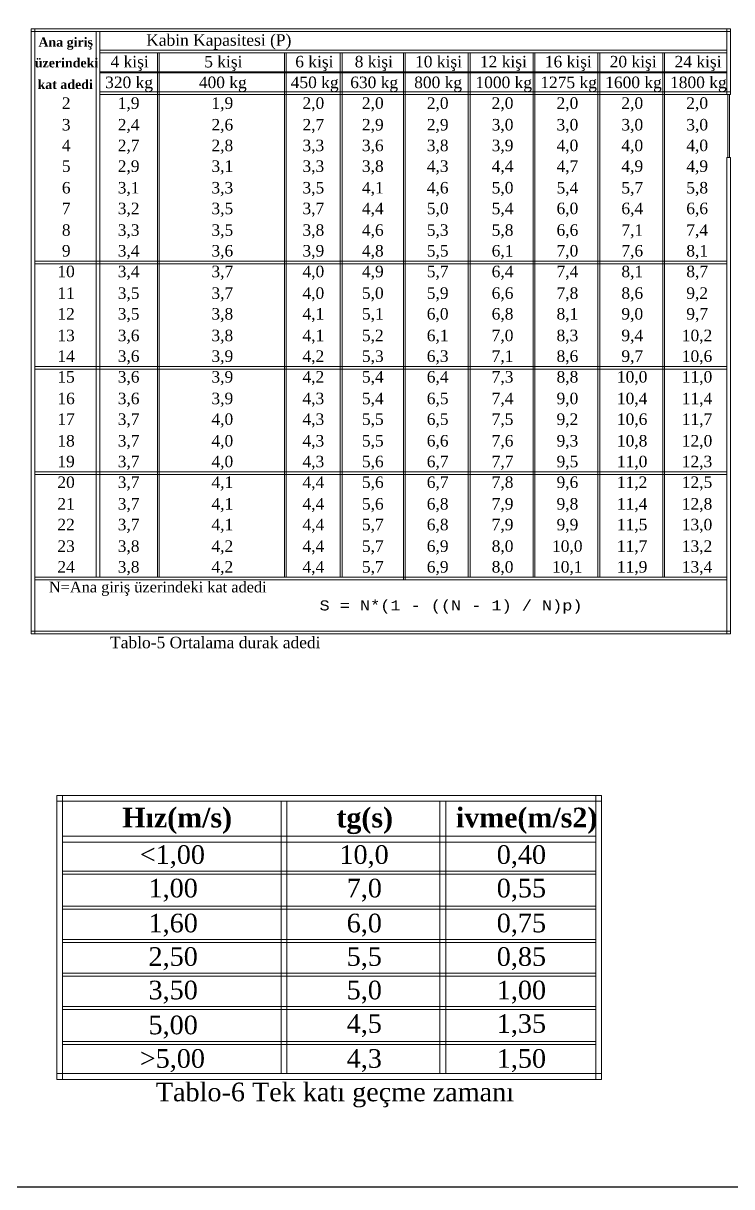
# Model space of a CAD drawing. Header units: millimetres. Extents: x 0 to 4572, y 0 to 3852.
# Drawn here: x 1164 to 2726, y 0 to 2567 of the extents above; entities that cross this region are included whole.
import ezdxf

# ---------------------------------------------------------------- set-up
doc = ezdxf.new("R2010")
doc.units = ezdxf.units.MM
doc.styles.add('WMF-Courier36', font='cour.ttf')
doc.styles.add('WMF-Times New Roman Tur0', font='timesbd.ttf')
doc.styles.add('WMF-Times New Roman Tur1', font='times.ttf')

msp = doc.modelspace()

# ---------------------------------------------------------------- linework, layer by layer
at = {"lineweight": 0}
msp.add_line((0, 0), (4572.3, 0), dxfattribs=at)
msp.add_lwpolyline([(4572.3, 3852.2), (0, 3852.2), (0, 0), (4572.3, 0)], close=True)
for points in [[(1182, 2554.7), (2723.6, 2554.7), (2723.6, 2548.8), (1182, 2548.8)], [(1182, 2554.7), (1182, 1219.7), (1189.9, 1219.7), (1189.9, 2554.7)], [(1325, 2548.8), (1325, 1344.8), (1333, 1344.8), (1333, 2548.8)], [(2715.7, 2554.7), (2715.7, 2409.7), (2723.6, 2409.7), (2723.6, 2554.7)], [(1333, 2507), (2715.7, 2507), (2715.7, 2501.1), (1333, 2501.1)], [(1460.1, 2501.1), (1460.1, 1344.8), (1464.1, 1344.8), (1464.1, 2501.1)], [(1740.2, 2501.1), (1740.2, 1344.8), (1744.2, 1344.8), (1744.2, 2501.1)], [(1863.4, 2501.1), (1863.4, 1344.8), (1867.4, 1344.8), (1867.4, 2501.1)], [(2145.5, 2501.1), (2145.5, 1344.8), (2149.5, 1344.8), (2149.5, 2501.1)], [(2288.6, 2501.1), (2288.6, 1344.8), (2292.5, 1344.8), (2292.5, 2501.1)], [(2431.6, 2501.1), (2431.6, 1344.8), (2435.6, 1344.8), (2435.6, 2501.1)], [(2574.6, 2501.1), (2574.6, 1344.8), (2578.6, 1344.8), (2578.6, 2501.1)], [(1333, 2459.4), (2715.7, 2459.4), (2715.7, 2457.4), (1333, 2457.4)], [(1333, 2415.6), (2723.6, 2415.6), (2723.6, 2409.7), (1333, 2409.7)], [(2717.7, 2409.7), (2717.7, 2270.6), (2721.6, 2270.6), (2721.6, 2409.7)], [(2715.7, 2270.6), (2715.7, 1219.7), (2723.6, 1219.7), (2723.6, 2270.6)], [(1189.9, 2042.2), (2715.7, 2042.2), (2715.7, 2036.2), (1189.9, 2036.2)], [(1189.9, 1809.7), (2715.7, 1809.7), (2715.7, 1803.8), (1189.9, 1803.8)], [(1189.9, 1577.3), (2715.7, 1577.3), (2715.7, 1571.3), (1189.9, 1571.3)], [(1189.9, 1344.8), (2715.7, 1344.8), (2715.7, 1338.9), (1189.9, 1338.9)], [(1182, 1225.6), (2723.6, 1225.6), (2723.6, 1219.7), (1182, 1219.7)], [(1238.2, 863.2), (2439.7, 863.2), (2439.7, 850.3), (1238.2, 850.3)], [(1238.2, 863.2), (1238.2, 236.7), (1251.1, 236.7), (1251.1, 863.2)], [(1732.9, 850.3), (1732.9, 249.6), (1745.8, 249.6), (1745.8, 850.3)], [(2083.1, 850.3), (2083.1, 249.6), (2096, 249.6), (2096, 850.3)], [(2426.9, 863.2), (2426.9, 236.7), (2439.7, 236.7), (2439.7, 863.2)], [(1251.1, 773.2), (2426.9, 773.2), (2426.9, 760.4), (1251.1, 760.4)], [(1251.1, 696.1), (2426.9, 696.1), (2426.9, 689.7), (1251.1, 689.7)], [(1251.1, 619), (2426.9, 619), (2426.9, 612.6), (1251.1, 612.6)], [(1251.1, 545.1), (2426.9, 545.1), (2426.9, 538.7), (1251.1, 538.7)], [(1251.1, 471.2), (2426.9, 471.2), (2426.9, 464.8), (1251.1, 464.8)], [(1251.1, 397.3), (2426.9, 397.3), (2426.9, 390.9), (1251.1, 390.9)], [(1251.1, 320.2), (2426.9, 320.2), (2426.9, 313.8), (1251.1, 313.8)], [(1238.2, 249.6), (2439.7, 249.6), (2439.7, 236.7), (1238.2, 236.7)]]:
    msp.add_lwpolyline(points, close=True, dxfattribs=at)
for points in [[(2006.4, 1338.9), (2006.4, 2501.1), (2002.5, 2501.1)], [(2002.5, 2501.1), (2002.5, 1338.9)]]:
    msp.add_lwpolyline(points, dxfattribs=at)

# ---------------------------------------------------------------- texts
for s, height, style, p in [('Kabin Kapasitesi (P)', 25.429, 'WMF-Times New Roman Tur1', (1435.5, 2517)), ('Ana giriş', 20.3, 'WMF-Times New Roman Tur0', (1197.9, 2515)), ('üzerindeki', 20.3, 'WMF-Times New Roman Tur0', (1189.9, 2469.3)), ('4 kişi', 25.43, 'WMF-Times New Roman Tur1', (1356.8, 2469.3)), ('5 kişi', 25.43, 'WMF-Times New Roman Tur1', (1563.4, 2469.3)), ('6 kişi', 25.43, 'WMF-Times New Roman Tur1', (1764.1, 2469.3)), ('8 kişi', 25.43, 'WMF-Times New Roman Tur1', (1895.2, 2469.3)), ('10 kişi', 25.43, 'WMF-Times New Roman Tur1', (2028.3, 2469.3)), ('12 kişi', 25.43, 'WMF-Times New Roman Tur1', (2171.3, 2469.3)), ('16 kişi', 25.43, 'WMF-Times New Roman Tur1', (2314.4, 2469.3)), ('20 kişi', 25.43, 'WMF-Times New Roman Tur1', (2457.4, 2469.3)), ('24 kişi', 25.43, 'WMF-Times New Roman Tur1', (2600.5, 2469.3)), ('kat adedi', 20.3, 'WMF-Times New Roman Tur0', (1195.9, 2421.6)), ('320 kg', 25.43, 'WMF-Times New Roman Tur1', (1344.9, 2423.6)), ('400 kg', 25.43, 'WMF-Times New Roman Tur1', (1551.5, 2423.6)), ('450 kg', 25.43, 'WMF-Times New Roman Tur1', (1754.1, 2423.6)), ('630 kg', 25.43, 'WMF-Times New Roman Tur1', (1885.3, 2423.6)), ('800 kg', 25.43, 'WMF-Times New Roman Tur1', (2026.3, 2423.6)), ('1000 kg', 25.43, 'WMF-Times New Roman Tur1', (2161.4, 2423.6)), ('1275 kg', 25.43, 'WMF-Times New Roman Tur1', (2304.4, 2423.6)), ('1600 kg', 25.43, 'WMF-Times New Roman Tur1', (2447.5, 2423.6)), ('1800 kg', 25.43, 'WMF-Times New Roman Tur1', (2590.5, 2423.6)), ('2', 25.4, 'WMF-Times New Roman Tur1', (1249.5, 2377.9)), ('1,9', 25.43, 'WMF-Times New Roman Tur1', (1372.7, 2377.9)), ('1,9', 25.43, 'WMF-Times New Roman Tur1', (1579.3, 2377.9)), ('2,0', 25.43, 'WMF-Times New Roman Tur1', (1780, 2377.9)), ('2,0', 25.43, 'WMF-Times New Roman Tur1', (1911.1, 2377.9)), ('2,0', 25.43, 'WMF-Times New Roman Tur1', (2054.1, 2377.9)), ('2,0', 25.43, 'WMF-Times New Roman Tur1', (2197.2, 2377.9)), ('2,0', 25.43, 'WMF-Times New Roman Tur1', (2340.2, 2377.9)), ('2,0', 25.43, 'WMF-Times New Roman Tur1', (2483.2, 2377.9)), ('2,0', 25.43, 'WMF-Times New Roman Tur1', (2626.3, 2377.9)), ('3', 25.4, 'WMF-Times New Roman Tur1', (1249.5, 2330.2)), ('2,4', 25.43, 'WMF-Times New Roman Tur1', (1372.7, 2330.2)), ('2,6', 25.43, 'WMF-Times New Roman Tur1', (1579.3, 2330.2)), ('2,7', 25.43, 'WMF-Times New Roman Tur1', (1780, 2330.2)), ('2,9', 25.43, 'WMF-Times New Roman Tur1', (1911.1, 2330.2)), ('2,9', 25.43, 'WMF-Times New Roman Tur1', (2054.1, 2330.2)), ('3,0', 25.43, 'WMF-Times New Roman Tur1', (2197.2, 2330.2)), ('3,0', 25.43, 'WMF-Times New Roman Tur1', (2340.2, 2330.2)), ('3,0', 25.43, 'WMF-Times New Roman Tur1', (2483.2, 2330.2)), ('3,0', 25.43, 'WMF-Times New Roman Tur1', (2626.3, 2330.2)), ('4', 25.4, 'WMF-Times New Roman Tur1', (1249.5, 2284.5)), ('2,7', 25.43, 'WMF-Times New Roman Tur1', (1372.7, 2284.5)), ('2,8', 25.43, 'WMF-Times New Roman Tur1', (1579.3, 2284.5)), ('3,3', 25.43, 'WMF-Times New Roman Tur1', (1780, 2284.5)), ('3,6', 25.43, 'WMF-Times New Roman Tur1', (1911.1, 2284.5)), ('3,8', 25.43, 'WMF-Times New Roman Tur1', (2054.1, 2284.5)), ('3,9', 25.43, 'WMF-Times New Roman Tur1', (2197.2, 2284.5)), ('4,0', 25.43, 'WMF-Times New Roman Tur1', (2340.2, 2284.5)), ('4,0', 25.43, 'WMF-Times New Roman Tur1', (2483.2, 2284.5)), ('4,0', 25.43, 'WMF-Times New Roman Tur1', (2626.3, 2284.5)), ('5', 25.4, 'WMF-Times New Roman Tur1', (1249.5, 2238.8)), ('2,9', 25.43, 'WMF-Times New Roman Tur1', (1372.7, 2238.8)), ('3,1', 25.43, 'WMF-Times New Roman Tur1', (1579.3, 2238.8)), ('3,3', 25.43, 'WMF-Times New Roman Tur1', (1780, 2238.8)), ('3,8', 25.43, 'WMF-Times New Roman Tur1', (1911.1, 2238.8)), ('4,3', 25.43, 'WMF-Times New Roman Tur1', (2054.1, 2238.8)), ('4,4', 25.43, 'WMF-Times New Roman Tur1', (2197.2, 2238.8)), ('4,7', 25.43, 'WMF-Times New Roman Tur1', (2340.2, 2238.8)), ('4,9', 25.43, 'WMF-Times New Roman Tur1', (2483.2, 2238.8)), ('4,9', 25.43, 'WMF-Times New Roman Tur1', (2626.3, 2238.8)), ('6', 25.4, 'WMF-Times New Roman Tur1', (1249.5, 2191.2)), ('3,1', 25.43, 'WMF-Times New Roman Tur1', (1372.7, 2191.2)), ('3,3', 25.43, 'WMF-Times New Roman Tur1', (1579.3, 2191.2)), ('3,5', 25.43, 'WMF-Times New Roman Tur1', (1780, 2191.2)), ('4,1', 25.43, 'WMF-Times New Roman Tur1', (1911.1, 2191.2)), ('4,6', 25.43, 'WMF-Times New Roman Tur1', (2054.1, 2191.2)), ('5,0', 25.43, 'WMF-Times New Roman Tur1', (2197.2, 2191.2)), ('5,4', 25.43, 'WMF-Times New Roman Tur1', (2340.2, 2191.2)), ('5,7', 25.43, 'WMF-Times New Roman Tur1', (2483.2, 2191.2)), ('5,8', 25.43, 'WMF-Times New Roman Tur1', (2626.3, 2191.2)), ('7', 25.4, 'WMF-Times New Roman Tur1', (1249.5, 2145.5)), ('3,2', 25.43, 'WMF-Times New Roman Tur1', (1372.7, 2145.5)), ('3,5', 25.43, 'WMF-Times New Roman Tur1', (1579.3, 2145.5)), ('3,7', 25.43, 'WMF-Times New Roman Tur1', (1780, 2145.5)), ('4,4', 25.43, 'WMF-Times New Roman Tur1', (1911.1, 2145.5)), ('5,0', 25.43, 'WMF-Times New Roman Tur1', (2054.1, 2145.5)), ('5,4', 25.43, 'WMF-Times New Roman Tur1', (2197.2, 2145.5)), ('6,0', 25.43, 'WMF-Times New Roman Tur1', (2340.2, 2145.5)), ('6,4', 25.43, 'WMF-Times New Roman Tur1', (2483.2, 2145.5)), ('6,6', 25.43, 'WMF-Times New Roman Tur1', (2626.3, 2145.5)), ('8', 25.4, 'WMF-Times New Roman Tur1', (1249.5, 2097.8)), ('3,3', 25.43, 'WMF-Times New Roman Tur1', (1372.7, 2097.8)), ('3,5', 25.43, 'WMF-Times New Roman Tur1', (1579.3, 2097.8)), ('3,8', 25.43, 'WMF-Times New Roman Tur1', (1780, 2097.8)), ('4,6', 25.43, 'WMF-Times New Roman Tur1', (1911.1, 2097.8)), ('5,3', 25.43, 'WMF-Times New Roman Tur1', (2054.1, 2097.8)), ('5,8', 25.43, 'WMF-Times New Roman Tur1', (2197.2, 2097.8)), ('6,6', 25.43, 'WMF-Times New Roman Tur1', (2340.2, 2097.8)), ('7,1', 25.43, 'WMF-Times New Roman Tur1', (2483.2, 2097.8)), ('7,4', 25.43, 'WMF-Times New Roman Tur1', (2626.3, 2097.8)), ('9', 25.4, 'WMF-Times New Roman Tur1', (1249.5, 2052.1)), ('3,4', 25.43, 'WMF-Times New Roman Tur1', (1372.7, 2052.1)), ('3,6', 25.43, 'WMF-Times New Roman Tur1', (1579.3, 2052.1)), ('3,9', 25.43, 'WMF-Times New Roman Tur1', (1780, 2052.1)), ('4,8', 25.43, 'WMF-Times New Roman Tur1', (1911.1, 2052.1)), ('5,5', 25.43, 'WMF-Times New Roman Tur1', (2054.1, 2052.1)), ('6,1', 25.43, 'WMF-Times New Roman Tur1', (2197.2, 2052.1)), ('7,0', 25.43, 'WMF-Times New Roman Tur1', (2340.2, 2052.1)), ('7,6', 25.43, 'WMF-Times New Roman Tur1', (2483.2, 2052.1)), ('8,1', 25.43, 'WMF-Times New Roman Tur1', (2626.3, 2052.1)), ('10', 25.43, 'WMF-Times New Roman Tur1', (1239.6, 2006.4)), ('3,4', 25.43, 'WMF-Times New Roman Tur1', (1372.7, 2006.4)), ('3,7', 25.43, 'WMF-Times New Roman Tur1', (1579.3, 2006.4)), ('4,0', 25.43, 'WMF-Times New Roman Tur1', (1780, 2006.4)), ('4,9', 25.43, 'WMF-Times New Roman Tur1', (1911.1, 2006.4)), ('5,7', 25.43, 'WMF-Times New Roman Tur1', (2054.1, 2006.4)), ('6,4', 25.43, 'WMF-Times New Roman Tur1', (2197.2, 2006.4)), ('7,4', 25.43, 'WMF-Times New Roman Tur1', (2340.2, 2006.4)), ('8,1', 25.43, 'WMF-Times New Roman Tur1', (2483.2, 2006.4)), ('8,7', 25.43, 'WMF-Times New Roman Tur1', (2626.3, 2006.4)), ('11', 25.43, 'WMF-Times New Roman Tur1', (1239.6, 1958.7)), ('3,5', 25.43, 'WMF-Times New Roman Tur1', (1372.7, 1958.7)), ('3,7', 25.43, 'WMF-Times New Roman Tur1', (1579.3, 1958.7)), ('4,0', 25.43, 'WMF-Times New Roman Tur1', (1780, 1958.7)), ('5,0', 25.43, 'WMF-Times New Roman Tur1', (1911.1, 1958.7)), ('5,9', 25.43, 'WMF-Times New Roman Tur1', (2054.1, 1958.7)), ('6,6', 25.43, 'WMF-Times New Roman Tur1', (2197.2, 1958.7)), ('7,8', 25.43, 'WMF-Times New Roman Tur1', (2340.2, 1958.7)), ('8,6', 25.43, 'WMF-Times New Roman Tur1', (2483.2, 1958.7)), ('9,2', 25.43, 'WMF-Times New Roman Tur1', (2626.3, 1958.7)), ('12', 25.43, 'WMF-Times New Roman Tur1', (1239.6, 1913)), ('3,5', 25.43, 'WMF-Times New Roman Tur1', (1372.7, 1913)), ('3,8', 25.43, 'WMF-Times New Roman Tur1', (1579.3, 1913)), ('4,1', 25.43, 'WMF-Times New Roman Tur1', (1780, 1913)), ('5,1', 25.43, 'WMF-Times New Roman Tur1', (1911.1, 1913)), ('6,0', 25.43, 'WMF-Times New Roman Tur1', (2054.1, 1913)), ('6,8', 25.43, 'WMF-Times New Roman Tur1', (2197.2, 1913)), ('8,1', 25.43, 'WMF-Times New Roman Tur1', (2340.2, 1913)), ('9,0', 25.43, 'WMF-Times New Roman Tur1', (2483.2, 1913)), ('9,7', 25.43, 'WMF-Times New Roman Tur1', (2626.3, 1913)), ('13', 25.43, 'WMF-Times New Roman Tur1', (1239.6, 1865.3)), ('3,6', 25.43, 'WMF-Times New Roman Tur1', (1372.7, 1865.3)), ('3,8', 25.43, 'WMF-Times New Roman Tur1', (1579.3, 1865.3)), ('4,1', 25.43, 'WMF-Times New Roman Tur1', (1780, 1865.3)), ('5,2', 25.43, 'WMF-Times New Roman Tur1', (1911.1, 1865.3)), ('6,1', 25.43, 'WMF-Times New Roman Tur1', (2054.1, 1865.3)), ('7,0', 25.43, 'WMF-Times New Roman Tur1', (2197.2, 1865.3)), ('8,3', 25.43, 'WMF-Times New Roman Tur1', (2340.2, 1865.3)), ('9,4', 25.43, 'WMF-Times New Roman Tur1', (2483.2, 1865.3)), ('10,2', 25.43, 'WMF-Times New Roman Tur1', (2616.4, 1865.3)), ('14', 25.43, 'WMF-Times New Roman Tur1', (1239.6, 1819.7)), ('3,6', 25.43, 'WMF-Times New Roman Tur1', (1372.7, 1819.7)), ('3,9', 25.43, 'WMF-Times New Roman Tur1', (1579.3, 1819.7)), ('4,2', 25.43, 'WMF-Times New Roman Tur1', (1780, 1819.7)), ('5,3', 25.43, 'WMF-Times New Roman Tur1', (1911.1, 1819.7)), ('6,3', 25.43, 'WMF-Times New Roman Tur1', (2054.1, 1819.7)), ('7,1', 25.43, 'WMF-Times New Roman Tur1', (2197.2, 1819.7)), ('8,6', 25.43, 'WMF-Times New Roman Tur1', (2340.2, 1819.7)), ('9,7', 25.43, 'WMF-Times New Roman Tur1', (2483.2, 1819.7)), ('10,6', 25.43, 'WMF-Times New Roman Tur1', (2616.4, 1819.7)), ('15', 25.43, 'WMF-Times New Roman Tur1', (1239.6, 1774)), ('3,6', 25.43, 'WMF-Times New Roman Tur1', (1372.7, 1774)), ('3,9', 25.43, 'WMF-Times New Roman Tur1', (1579.3, 1774)), ('4,2', 25.43, 'WMF-Times New Roman Tur1', (1780, 1774)), ('5,4', 25.43, 'WMF-Times New Roman Tur1', (1911.1, 1774)), ('6,4', 25.43, 'WMF-Times New Roman Tur1', (2054.1, 1774)), ('7,3', 25.43, 'WMF-Times New Roman Tur1', (2197.2, 1774)), ('8,8', 25.43, 'WMF-Times New Roman Tur1', (2340.2, 1774)), ('10,0', 25.43, 'WMF-Times New Roman Tur1', (2473.3, 1774)), ('11,0', 25.43, 'WMF-Times New Roman Tur1', (2616.4, 1774)), ('16', 25.43, 'WMF-Times New Roman Tur1', (1239.6, 1726.3)), ('3,6', 25.43, 'WMF-Times New Roman Tur1', (1372.7, 1726.3)), ('3,9', 25.43, 'WMF-Times New Roman Tur1', (1579.3, 1726.3)), ('4,3', 25.43, 'WMF-Times New Roman Tur1', (1780, 1726.3)), ('5,4', 25.43, 'WMF-Times New Roman Tur1', (1911.1, 1726.3)), ('6,5', 25.43, 'WMF-Times New Roman Tur1', (2054.1, 1726.3)), ('7,4', 25.43, 'WMF-Times New Roman Tur1', (2197.2, 1726.3)), ('9,0', 25.43, 'WMF-Times New Roman Tur1', (2340.2, 1726.3)), ('10,4', 25.43, 'WMF-Times New Roman Tur1', (2473.3, 1726.3)), ('11,4', 25.43, 'WMF-Times New Roman Tur1', (2616.4, 1726.3)), ('17', 25.43, 'WMF-Times New Roman Tur1', (1239.6, 1680.6)), ('3,7', 25.43, 'WMF-Times New Roman Tur1', (1372.7, 1680.6)), ('4,0', 25.43, 'WMF-Times New Roman Tur1', (1579.3, 1680.6)), ('4,3', 25.43, 'WMF-Times New Roman Tur1', (1780, 1680.6)), ('5,5', 25.43, 'WMF-Times New Roman Tur1', (1911.1, 1680.6)), ('6,5', 25.43, 'WMF-Times New Roman Tur1', (2054.1, 1680.6)), ('7,5', 25.43, 'WMF-Times New Roman Tur1', (2197.2, 1680.6)), ('9,2', 25.43, 'WMF-Times New Roman Tur1', (2340.2, 1680.6)), ('10,6', 25.43, 'WMF-Times New Roman Tur1', (2473.3, 1680.6)), ('11,7', 25.43, 'WMF-Times New Roman Tur1', (2616.4, 1680.6)), ('18', 25.43, 'WMF-Times New Roman Tur1', (1239.6, 1632.9)), ('3,7', 25.43, 'WMF-Times New Roman Tur1', (1372.7, 1632.9)), ('4,0', 25.43, 'WMF-Times New Roman Tur1', (1579.3, 1632.9)), ('4,3', 25.43, 'WMF-Times New Roman Tur1', (1780, 1632.9)), ('5,5', 25.43, 'WMF-Times New Roman Tur1', (1911.1, 1632.9)), ('6,6', 25.43, 'WMF-Times New Roman Tur1', (2054.1, 1632.9)), ('7,6', 25.43, 'WMF-Times New Roman Tur1', (2197.2, 1632.9)), ('9,3', 25.43, 'WMF-Times New Roman Tur1', (2340.2, 1632.9)), ('10,8', 25.43, 'WMF-Times New Roman Tur1', (2473.3, 1632.9)), ('12,0', 25.43, 'WMF-Times New Roman Tur1', (2616.4, 1632.9)), ('19', 25.43, 'WMF-Times New Roman Tur1', (1239.6, 1587.2)), ('3,7', 25.43, 'WMF-Times New Roman Tur1', (1372.7, 1587.2)), ('4,0', 25.43, 'WMF-Times New Roman Tur1', (1579.3, 1587.2)), ('4,3', 25.43, 'WMF-Times New Roman Tur1', (1780, 1587.2)), ('5,6', 25.43, 'WMF-Times New Roman Tur1', (1911.1, 1587.2)), ('6,7', 25.43, 'WMF-Times New Roman Tur1', (2054.1, 1587.2)), ('7,7', 25.43, 'WMF-Times New Roman Tur1', (2197.2, 1587.2)), ('9,5', 25.43, 'WMF-Times New Roman Tur1', (2340.2, 1587.2)), ('11,0', 25.43, 'WMF-Times New Roman Tur1', (2473.3, 1587.2)), ('12,3', 25.43, 'WMF-Times New Roman Tur1', (2616.4, 1587.2)), ('20', 25.43, 'WMF-Times New Roman Tur1', (1239.6, 1541.5)), ('3,7', 25.43, 'WMF-Times New Roman Tur1', (1372.7, 1541.5)), ('4,1', 25.43, 'WMF-Times New Roman Tur1', (1579.3, 1541.5)), ('4,4', 25.43, 'WMF-Times New Roman Tur1', (1780, 1541.5)), ('5,6', 25.43, 'WMF-Times New Roman Tur1', (1911.1, 1541.5)), ('6,7', 25.43, 'WMF-Times New Roman Tur1', (2054.1, 1541.5)), ('7,8', 25.43, 'WMF-Times New Roman Tur1', (2197.2, 1541.5)), ('9,6', 25.43, 'WMF-Times New Roman Tur1', (2340.2, 1541.5)), ('11,2', 25.43, 'WMF-Times New Roman Tur1', (2473.3, 1541.5)), ('12,5', 25.43, 'WMF-Times New Roman Tur1', (2616.4, 1541.5)), ('21', 25.43, 'WMF-Times New Roman Tur1', (1239.6, 1493.8)), ('3,7', 25.43, 'WMF-Times New Roman Tur1', (1372.7, 1493.8)), ('4,1', 25.43, 'WMF-Times New Roman Tur1', (1579.3, 1493.8)), ('4,4', 25.43, 'WMF-Times New Roman Tur1', (1780, 1493.8)), ('5,6', 25.43, 'WMF-Times New Roman Tur1', (1911.1, 1493.8)), ('6,8', 25.43, 'WMF-Times New Roman Tur1', (2054.1, 1493.8)), ('7,9', 25.43, 'WMF-Times New Roman Tur1', (2197.2, 1493.8)), ('9,8', 25.43, 'WMF-Times New Roman Tur1', (2340.2, 1493.8)), ('11,4', 25.43, 'WMF-Times New Roman Tur1', (2473.3, 1493.8)), ('12,8', 25.43, 'WMF-Times New Roman Tur1', (2616.4, 1493.8)), ('22', 25.43, 'WMF-Times New Roman Tur1', (1239.6, 1448.1)), ('3,7', 25.43, 'WMF-Times New Roman Tur1', (1372.7, 1448.1)), ('4,1', 25.43, 'WMF-Times New Roman Tur1', (1579.3, 1448.1)), ('4,4', 25.43, 'WMF-Times New Roman Tur1', (1780, 1448.1)), ('5,7', 25.43, 'WMF-Times New Roman Tur1', (1911.1, 1448.1)), ('6,8', 25.43, 'WMF-Times New Roman Tur1', (2054.1, 1448.1)), ('7,9', 25.43, 'WMF-Times New Roman Tur1', (2197.2, 1448.1)), ('9,9', 25.43, 'WMF-Times New Roman Tur1', (2340.2, 1448.1)), ('11,5', 25.43, 'WMF-Times New Roman Tur1', (2473.3, 1448.1)), ('13,0', 25.43, 'WMF-Times New Roman Tur1', (2616.4, 1448.1)), ('23', 25.43, 'WMF-Times New Roman Tur1', (1239.6, 1400.5)), ('3,8', 25.43, 'WMF-Times New Roman Tur1', (1372.7, 1400.5)), ('4,2', 25.43, 'WMF-Times New Roman Tur1', (1579.3, 1400.5)), ('4,4', 25.43, 'WMF-Times New Roman Tur1', (1780, 1400.5)), ('5,7', 25.43, 'WMF-Times New Roman Tur1', (1911.1, 1400.5)), ('6,9', 25.43, 'WMF-Times New Roman Tur1', (2054.1, 1400.5)), ('8,0', 25.43, 'WMF-Times New Roman Tur1', (2197.2, 1400.5)), ('10,0', 25.43, 'WMF-Times New Roman Tur1', (2330.3, 1400.5)), ('11,7', 25.43, 'WMF-Times New Roman Tur1', (2473.3, 1400.5)), ('13,2', 25.43, 'WMF-Times New Roman Tur1', (2616.4, 1400.5)), ('24', 25.43, 'WMF-Times New Roman Tur1', (1239.6, 1354.8)), ('3,8', 25.43, 'WMF-Times New Roman Tur1', (1372.7, 1354.8)), ('4,2', 25.43, 'WMF-Times New Roman Tur1', (1579.3, 1354.8)), ('4,4', 25.43, 'WMF-Times New Roman Tur1', (1780, 1354.8)), ('5,7', 25.43, 'WMF-Times New Roman Tur1', (1911.1, 1354.8)), ('6,9', 25.43, 'WMF-Times New Roman Tur1', (2054.1, 1354.8)), ('8,0', 25.43, 'WMF-Times New Roman Tur1', (2197.2, 1354.8)), ('10,1', 25.43, 'WMF-Times New Roman Tur1', (2330.3, 1354.8)), ('11,9', 25.43, 'WMF-Times New Roman Tur1', (2473.3, 1354.8)), ('13,4', 25.43, 'WMF-Times New Roman Tur1', (2616.4, 1354.8)), ('N=Ana giriş üzerindeki kat adedi', 23.84, 'WMF-Times New Roman Tur1', (1220.8, 1311.1)), ('S = N*(1 - ((N - 1) / N)p)', 22.251, 'WMF-Courier36', (1817.7, 1271.3)), ('                                                                     Tablo-5 Ortalama durak adedi', 25.429, 'WMF-Times New Roman Tur1', (693.3, 1187.9)), ('Hız(m/s)', 43.69, 'WMF-Times New Roman Tur0', (1382.8, 792.5)), ('tg(s)', 43.69, 'WMF-Times New Roman Tur0', (1855, 792.5)), ('ivme(m/s2)', 43.69, 'WMF-Times New Roman Tur0', (2118.5, 792.5)), ('<1,00', 41.12, 'WMF-Times New Roman Tur1', (1421.3, 712.2)), ('10,0', 41.12, 'WMF-Times New Roman Tur1', (1861.5, 712.2)), ('0,40', 41.12, 'WMF-Times New Roman Tur1', (2208.4, 712.2)), ('1,00', 41.12, 'WMF-Times New Roman Tur1', (1440.6, 638.3)), ('7,0', 41.12, 'WMF-Times New Roman Tur1', (1877.5, 638.3)), ('0,55', 41.12, 'WMF-Times New Roman Tur1', (2208.4, 638.3)), ('1,60', 41.12, 'WMF-Times New Roman Tur1', (1440.6, 561.2)), ('6,0', 41.12, 'WMF-Times New Roman Tur1', (1877.5, 561.2)), ('0,75', 41.12, 'WMF-Times New Roman Tur1', (2208.4, 561.2)), ('2,50', 41.12, 'WMF-Times New Roman Tur1', (1440.6, 487.3)), ('5,5', 41.12, 'WMF-Times New Roman Tur1', (1877.5, 487.3)), ('0,85', 41.12, 'WMF-Times New Roman Tur1', (2208.4, 487.3)), ('3,50', 41.12, 'WMF-Times New Roman Tur1', (1440.6, 413.4)), ('5,0', 41.12, 'WMF-Times New Roman Tur1', (1877.5, 413.4)), ('1,00', 41.12, 'WMF-Times New Roman Tur1', (2208.4, 413.4)), ('5,00', 41.12, 'WMF-Times New Roman Tur1', (1440.6, 336.3)), ('4,5', 41.12, 'WMF-Times New Roman Tur1', (1877.5, 339.5)), ('1,35', 41.12, 'WMF-Times New Roman Tur1', (2208.4, 339.5)), ('>5,00', 41.12, 'WMF-Times New Roman Tur1', (1421.3, 262.4)), ('4,3', 41.12, 'WMF-Times New Roman Tur1', (1877.5, 262.4)), ('1,50', 41.12, 'WMF-Times New Roman Tur1', (2208.4, 262.4)), ('Tablo-6 Tek katı geçme zamanı', 41.121, 'WMF-Times New Roman Tur1', (1456.7, 188.5))]:
    msp.add_text(s, height=height, dxfattribs=dict(at, style=style)).set_placement(p)

doc.saveas('drawing.dxf')
